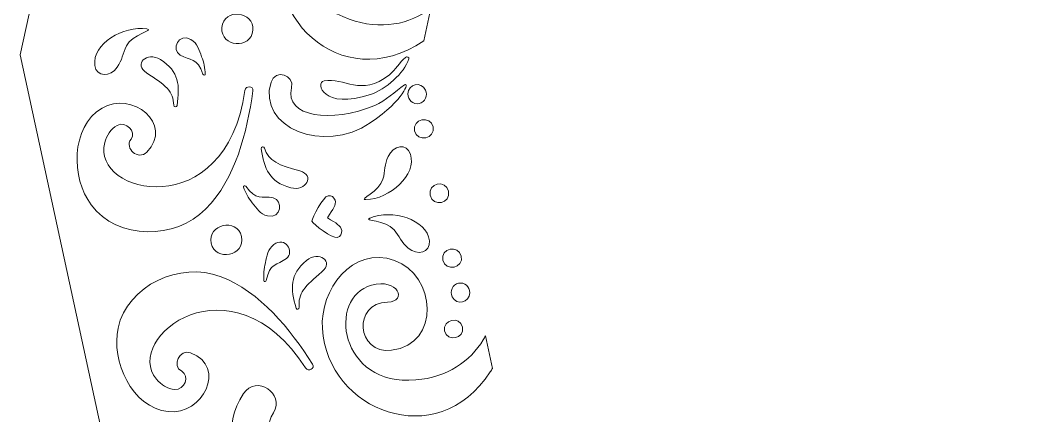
# Model space of a CAD drawing. Extents: x 20 to 980, y -845 to -373.
# Drawn here: x 20.3 to 229.3, y -683.6 to -601.8 of the extents above; entities that cross this region are included whole.
import ezdxf

# ---------------------------------------------------------------- set-up
doc = ezdxf.new("R2010")
doc.units = 0
doc.header["$MEASUREMENT"] = 0
doc.layers.add('Layer 1', color=7, linetype='Continuous', lineweight=0)

# ---------------------------------------------------------------- blocks, each defined once
blk = doc.blocks.new('Block_0')
at = {"layer": 'Layer 1'}
for points, knots in [([(234.11, -831.32), (234.11, -831.32), (234.11, -821.44), (234.11, -821.44), (234.11, -821.44), (233.5, -821.44), (233.5, -821.44), (233.5, -821.44), (233.5, -811.56), (233.5, -811.56), (233.5, -811.56), (234.11, -811.56), (234.11, -811.56), (234.11, -811.56), (234.11, -801.69), (234.11, -801.69), (234.11, -801.69), (233.5, -801.69), (233.5, -801.69), (233.5, -801.69), (233.5, -791.81), (233.5, -791.81), (233.5, -791.81), (234.11, -791.81), (234.11, -791.81), (234.11, -791.81), (234.11, -781.93), (234.11, -781.93), (234.11, -781.93), (233.5, -781.93), (233.5, -781.93), (233.5, -781.93), (233.5, -772.05), (233.5, -772.05), (233.5, -772.05), (234.11, -772.05), (234.11, -772.05), (234.11, -772.05), (234.11, -762.17), (234.11, -762.17), (234.11, -762.17), (233.5, -762.17), (233.5, -762.17), (233.5, -762.17), (233.5, -752.29), (233.5, -752.29), (233.5, -752.29), (234.11, -752.29), (234.11, -752.29), (234.11, -752.29), (234.11, -742.41), (234.11, -742.41), (234.11, -742.41), (233.5, -742.41), (233.5, -742.41), (233.5, -742.41), (233.5, -732.53), (233.5, -732.53), (233.5, -732.53), (234.11, -732.53), (234.11, -732.53), (234.11, -732.53), (234.11, -722.65), (234.11, -722.65), (234.11, -722.65), (233.5, -722.65), (233.5, -722.65), (233.5, -722.65), (233.5, -712.77), (233.5, -712.77), (233.5, -712.77), (234.11, -712.77), (234.11, -712.77), (234.11, -712.77), (234.11, -702.89), (234.11, -702.89), (234.11, -702.89), (233.5, -702.89), (233.5, -702.89), (233.5, -702.89), (233.5, -693.01), (233.5, -693.01), (233.5, -693.01), (234.11, -693.01), (234.11, -693.01), (234.11, -693.01), (234.11, -683.13), (234.11, -683.13), (234.11, -683.13), (233.5, -683.13), (233.5, -683.13), (233.5, -683.13), (233.5, -673.25), (233.5, -673.25), (233.5, -673.25), (234.11, -673.25), (234.11, -673.25), (234.11, -673.25), (234.11, -663.37), (234.11, -663.37), (234.11, -663.37), (233.5, -663.37), (233.5, -663.37), (233.5, -663.37), (233.5, -653.5), (233.5, -653.5), (233.5, -653.5), (234.11, -653.5), (234.11, -653.5), (234.11, -653.5), (234.11, -643.62), (234.11, -643.62), (234.11, -643.62), (233.5, -643.62), (233.5, -643.62), (233.5, -643.62), (233.5, -633.74), (233.5, -633.74), (233.5, -633.74), (234.11, -633.74), (234.11, -633.74), (234.11, -633.74), (234.11, -623.86), (234.11, -623.86), (234.11, -623.86), (233.5, -623.86), (233.5, -623.86), (233.5, -623.86), (233.5, -613.98), (233.5, -613.98), (233.5, -613.98), (234.11, -613.98), (234.11, -613.98), (234.11, -613.98), (234.11, -604.1), (234.11, -604.1), (234.11, -604.1), (233.5, -604.1), (233.5, -604.1), (233.5, -604.1), (233.5, -594.22), (233.5, -594.22), (233.5, -594.22), (234.11, -594.22), (234.11, -594.22), (234.11, -594.22), (234.11, -584.34), (234.11, -584.34), (234.11, -584.34), (233.5, -584.34), (233.5, -584.34), (233.5, -584.34), (233.5, -574.46), (233.5, -574.46), (233.5, -574.46), (234.11, -574.46), (234.11, -574.46), (234.11, -574.46), (234.11, -564.58), (234.11, -564.58), (234.11, -564.58), (233.5, -564.58), (233.5, -564.58), (233.5, -564.58), (233.5, -554.7), (233.5, -554.7), (233.5, -554.7), (234.11, -554.7), (234.11, -554.7), (234.11, -554.7), (234.11, -544.82), (234.11, -544.82), (234.11, -544.82), (233.5, -544.82), (233.5, -544.82), (233.5, -544.82), (233.5, -534.94), (233.5, -534.94), (233.5, -534.94), (234.11, -534.94), (234.11, -534.94), (234.11, -534.94), (234.11, -525.06), (234.11, -525.06), (234.11, -525.06), (233.5, -525.06), (233.5, -525.06), (233.5, -525.06), (233.5, -515.18), (233.5, -515.18), (233.5, -515.18), (234.11, -515.18), (234.11, -515.18), (234.11, -515.18), (234.11, -505.3), (234.11, -505.3), (234.11, -505.3), (233.5, -505.3), (233.5, -505.3), (233.5, -505.3), (233.5, -495.42), (233.5, -495.42), (233.5, -495.42), (234.11, -495.42), (234.11, -495.42), (234.11, -495.42), (234.11, -485.55), (234.11, -485.55), (234.11, -485.55), (233.5, -485.55), (233.5, -485.55), (233.5, -485.55), (233.5, -475.67), (233.5, -475.67), (233.5, -475.67), (234.11, -475.67), (234.11, -475.67), (234.11, -475.67), (234.11, -465.79), (234.11, -465.79), (234.11, -465.79), (233.5, -465.79), (233.5, -465.79), (233.5, -465.79), (233.5, -455.91), (233.5, -455.91), (233.5, -455.91), (234.11, -455.91), (234.11, -455.91), (234.11, -455.91), (234.11, -446.03), (234.11, -446.03), (234.11, -446.03), (233.5, -446.03), (233.5, -446.03), (233.5, -446.03), (233.5, -436.15), (233.5, -436.15), (233.5, -436.15), (234.11, -436.15), (234.11, -436.15), (234.11, -436.15), (234.11, -426.27), (234.11, -426.27), (234.11, -426.27), (233.5, -426.27), (233.5, -426.27), (233.5, -426.27), (233.5, -416.39), (233.5, -416.39), (233.5, -416.39), (234.11, -416.39), (234.11, -416.39), (234.11, -416.39), (234.11, -406.51), (234.11, -406.51), (234.11, -406.51), (233.5, -406.51), (233.5, -406.51), (233.5, -406.51), (233.5, -396.63), (233.5, -396.63), (233.5, -396.63), (234.11, -396.63), (234.11, -396.63), (234.11, -396.63), (234.11, -386.75), (234.11, -386.75), (234.11, -386.75), (233.5, -386.75), (233.5, -386.75), (233.5, -386.75), (233.5, -381.85), (233.5, -381.85), (233.5, -381.85), (234.11, -381.85), (234.11, -381.85), (234.11, -381.85), (234.11, -381.85), (234.11, -381.85), (234.11, -381.85), (70.17, -381.85), (70.17, -381.85), (70.17, -381.85), (20.3, -608.95), (20.3, -608.95), (20.3, -608.95), (69.51, -836.22), (69.51, -836.22), (69.51, -836.22), (233.5, -836.22), (233.5, -836.22), (233.5, -836.22), (233.5, -831.32), (233.5, -831.32), (233.5, -831.32), (234.11, -831.32), (234.11, -831.32)], [0, 0, 0, 0, 1, 1, 1, 2, 2, 2, 3, 3, 3, 4, 4, 4, 5, 5, 5, 6, 6, 6, 7, 7, 7, 8, 8, 8, 9, 9, 9, 10, 10, 10, 11, 11, 11, 12, 12, 12, 13, 13, 13, 14, 14, 14, 15, 15, 15, 16, 16, 16, 17, 17, 17, 18, 18, 18, 19, 19, 19, 20, 20, 20, 21, 21, 21, 22, 22, 22, 23, 23, 23, 24, 24, 24, 25, 25, 25, 26, 26, 26, 27, 27, 27, 28, 28, 28, 29, 29, 29, 30, 30, 30, 31, 31, 31, 32, 32, 32, 33, 33, 33, 34, 34, 34, 35, 35, 35, 36, 36, 36, 37, 37, 37, 38, 38, 38, 39, 39, 39, 40, 40, 40, 41, 41, 41, 42, 42, 42, 43, 43, 43, 44, 44, 44, 45, 45, 45, 46, 46, 46, 47, 47, 47, 48, 48, 48, 49, 49, 49, 50, 50, 50, 51, 51, 51, 52, 52, 52, 53, 53, 53, 54, 54, 54, 55, 55, 55, 56, 56, 56, 57, 57, 57, 58, 58, 58, 59, 59, 59, 60, 60, 60, 61, 61, 61, 62, 62, 62, 63, 63, 63, 64, 64, 64, 65, 65, 65, 66, 66, 66, 67, 67, 67, 68, 68, 68, 69, 69, 69, 70, 70, 70, 71, 71, 71, 72, 72, 72, 73, 73, 73, 74, 74, 74, 75, 75, 75, 76, 76, 76, 77, 77, 77, 78, 78, 78, 79, 79, 79, 80, 80, 80, 81, 81, 81, 82, 82, 82, 83, 83, 83, 84, 84, 84, 85, 85, 85, 86, 86, 86, 87, 87, 87, 88, 88, 88, 89, 89, 89, 90, 90, 90, 91, 91, 91, 92, 92, 92, 93, 93, 93, 94, 94, 94, 95, 95, 95, 96, 96, 96, 97, 97, 97, 98, 98, 98, 99, 99, 99, 99]), ([(75.25, -583.85), (69.06, -600.03), (86.48, -617.91), (103.85, -606.06), (103.85, -606.06), (105.32, -599.33), (105.32, -599.33), (100.98, -602.67), (94.91, -603.94), (88.42, -601.62), (73.41, -596.25), (78.79, -578.42), (88.24, -579.97), (93.87, -580.88), (93.65, -586.22), (89.81, -584.53), (83.17, -581.63), (79.38, -591.63), (86.39, -593.92), (96.31, -597.13), (101.14, -583.55), (94.7, -577.3), (87.99, -570.8), (78.1, -576.43), (75.25, -583.85)], [0, 0, 0, 0, 1, 1, 1, 2, 2, 2, 3, 3, 3, 4, 4, 4, 5, 5, 5, 6, 6, 6, 7, 7, 7, 8, 8, 8, 8]), ([(94.7, -577.3), (101.14, -583.55), (96.31, -597.13), (86.39, -593.92), (79.38, -591.63), (83.17, -581.63), (89.81, -584.53), (93.65, -586.22), (93.87, -580.88), (88.24, -579.97), (78.79, -578.42), (73.41, -596.25), (88.42, -601.62), (94.91, -603.94), (100.98, -602.67), (105.32, -599.33), (105.32, -599.33), (103.85, -606.06), (103.85, -606.06), (86.48, -617.91), (69.06, -600.03), (75.25, -583.85), (78.1, -576.43), (87.99, -570.8), (94.7, -577.3)], [0, 0, 0, 0, 1, 1, 1, 2, 2, 2, 3, 3, 3, 4, 4, 4, 5, 5, 5, 6, 6, 6, 7, 7, 7, 8, 8, 8, 8]), ([(62.06, -603.33), (62.06, -603.33), (62.06, -603.34), (62.06, -603.34), (61.71, -607.42), (68.12, -607.87), (68.47, -603.89), (68.47, -603.89), (68.46, -603.89), (68.46, -603.89), (68.8, -599.89), (62.41, -599.26), (62.06, -603.33)], [0, 0, 0, 0, 1, 1, 1, 2, 2, 2, 3, 3, 3, 4, 4, 4, 4]), ([(68.47, -603.89), (68.12, -607.87), (61.71, -607.42), (62.06, -603.34), (62.06, -603.34), (62.06, -603.33), (62.06, -603.33), (62.41, -599.26), (68.8, -599.89), (68.46, -603.89), (68.46, -603.89), (68.47, -603.89), (68.47, -603.89)], [0, 0, 0, 0, 1, 1, 1, 2, 2, 2, 3, 3, 3, 4, 4, 4, 4]), ([(40.39, -611.53), (41.42, -610.07), (41.51, -608.75), (42.28, -607.15), (43.47, -604.69), (48.11, -603.87), (46.54, -603.62), (41.67, -602.83), (35.15, -606.75), (35.75, -611.16), (36.09, -613.7), (38.93, -613.58), (40.39, -611.53)], [0, 0, 0, 0, 1, 1, 1, 2, 2, 2, 3, 3, 3, 4, 4, 4, 4]), ([(46.54, -603.62), (48.11, -603.87), (43.47, -604.69), (42.28, -607.15), (41.51, -608.75), (41.42, -610.07), (40.39, -611.53), (38.93, -613.58), (36.09, -613.7), (35.75, -611.16), (35.15, -606.75), (41.67, -602.83), (46.54, -603.62)], [0, 0, 0, 0, 1, 1, 1, 2, 2, 2, 3, 3, 3, 4, 4, 4, 4]), ([(53.39, -609.02), (55.49, -610.23), (57.01, -609.48), (58.13, -613), (58.21, -613.24), (58.63, -613.29), (58.62, -612.98), (58.58, -611.75), (58.32, -610.52), (57.86, -609.38), (57.29, -607.96), (57.06, -606.65), (55.64, -605.82), (53.05, -604.33), (51.54, -607.93), (53.39, -609.02)], [0, 0, 0, 0, 1, 1, 1, 2, 2, 2, 3, 3, 3, 4, 4, 4, 5, 5, 5, 5]), ([(55.64, -605.82), (57.06, -606.65), (57.29, -607.96), (57.86, -609.38), (58.32, -610.52), (58.58, -611.75), (58.62, -612.98), (58.63, -613.29), (58.21, -613.24), (58.13, -613), (57.01, -609.48), (55.49, -610.23), (53.39, -609.02), (51.54, -607.93), (53.05, -604.33), (55.64, -605.82)], [0, 0, 0, 0, 1, 1, 1, 2, 2, 2, 3, 3, 3, 4, 4, 4, 5, 5, 5, 5]), ([(46.47, -612.72), (50.3, -615.1), (52.08, -616.6), (52.07, -619.39), (52.07, -619.83), (52.7, -619.89), (52.76, -619.45), (53.37, -615.34), (53.23, -612.41), (49.32, -609.96), (46.51, -608.2), (43.66, -610.95), (46.47, -612.72)], [0, 0, 0, 0, 1, 1, 1, 2, 2, 2, 3, 3, 3, 4, 4, 4, 4]), ([(49.32, -609.96), (53.23, -612.41), (53.37, -615.34), (52.76, -619.45), (52.7, -619.89), (52.07, -619.83), (52.07, -619.39), (52.08, -616.6), (50.3, -615.1), (46.47, -612.72), (43.66, -610.95), (46.51, -608.2), (49.32, -609.96)], [0, 0, 0, 0, 1, 1, 1, 2, 2, 2, 3, 3, 3, 4, 4, 4, 4]), ([(100.04, -609.51), (98.8, -610.58), (98.04, -612.06), (96.73, -613.11), (90.8, -617.82), (87.38, -613.53), (83.21, -614.37), (81.31, -614.74), (83.02, -620.45), (92.84, -617.17), (95.92, -616.14), (99.8, -612.77), (100.78, -609.82), (100.91, -609.43), (100.3, -609.28), (100.04, -609.51)], [0, 0, 0, 0, 1, 1, 1, 2, 2, 2, 3, 3, 3, 4, 4, 4, 5, 5, 5, 5]), ([(100.78, -609.82), (99.8, -612.77), (95.92, -616.14), (92.84, -617.17), (83.02, -620.45), (81.31, -614.74), (83.21, -614.37), (87.38, -613.53), (90.8, -617.82), (96.73, -613.11), (98.04, -612.06), (98.8, -610.58), (100.04, -609.51), (100.3, -609.28), (100.91, -609.43), (100.78, -609.82)], [0, 0, 0, 0, 1, 1, 1, 2, 2, 2, 3, 3, 3, 4, 4, 4, 5, 5, 5, 5]), ([(72.22, -614.63), (69.36, -624.01), (83.13, -629.59), (92.78, -623.04), (100.01, -618.14), (100.81, -614.51), (99.89, -615.17), (97.82, -616.64), (96.09, -618.44), (93.7, -619.45), (84.68, -623.23), (75, -621.83), (76.48, -615.8), (77.16, -613.04), (73.05, -611.9), (72.22, -614.63)], [0, 0, 0, 0, 1, 1, 1, 2, 2, 2, 3, 3, 3, 4, 4, 4, 5, 5, 5, 5]), ([(76.48, -615.8), (75, -621.83), (84.68, -623.23), (93.7, -619.45), (96.09, -618.44), (97.82, -616.64), (99.89, -615.17), (100.81, -614.51), (100.01, -618.14), (92.78, -623.04), (83.13, -629.59), (69.36, -624.01), (72.22, -614.63), (73.05, -611.9), (77.16, -613.04), (76.48, -615.8)], [0, 0, 0, 0, 1, 1, 1, 2, 2, 2, 3, 3, 3, 4, 4, 4, 5, 5, 5, 5]), ([(102.9, -619.05), (104.14, -618.78), (104.75, -617.38), (104.2, -616.26), (103.28, -614.42), (100.63, -614.92), (100.56, -617.06), (100.53, -618.31), (101.67, -619.32), (102.9, -619.05)], [0, 0, 0, 0, 1, 1, 1, 2, 2, 2, 3, 3, 3, 3]), ([(104.2, -616.26), (104.75, -617.38), (104.14, -618.78), (102.9, -619.05), (101.67, -619.32), (100.53, -618.31), (100.56, -617.06), (100.63, -614.92), (103.28, -614.42), (104.2, -616.26)], [0, 0, 0, 0, 1, 1, 1, 2, 2, 2, 3, 3, 3, 3]), ([(58.66, -640.93), (64.98, -634.47), (67.22, -625.09), (68.47, -616.43), (68.61, -615.38), (66.98, -615.31), (66.83, -616.34), (62.84, -644.29), (34.91, -637.89), (37.81, -627.12), (38.17, -625.77), (39.09, -624.23), (40.35, -623.57), (42.22, -622.59), (44.39, -624.88), (43.24, -626.41), (41.77, -628.36), (44.81, -630.86), (46.48, -629.13), (52.28, -623.19), (43.29, -616.37), (37.24, -619.99), (30.66, -623.94), (30.85, -634.47), (35, -640.04), (40.43, -647.34), (52.53, -647.21), (58.66, -640.93)], [0, 0, 0, 0, 1, 1, 1, 2, 2, 2, 3, 3, 3, 4, 4, 4, 5, 5, 5, 6, 6, 6, 7, 7, 7, 8, 8, 8, 9, 9, 9, 9]), ([(35, -640.04), (30.85, -634.47), (30.66, -623.94), (37.24, -619.99), (43.29, -616.37), (52.28, -623.19), (46.48, -629.13), (44.81, -630.86), (41.77, -628.36), (43.24, -626.41), (44.39, -624.88), (42.22, -622.59), (40.35, -623.57), (39.09, -624.23), (38.17, -625.77), (37.81, -627.12), (34.91, -637.89), (62.84, -644.29), (66.83, -616.34), (66.98, -615.31), (68.61, -615.38), (68.47, -616.43), (67.22, -625.09), (64.98, -634.47), (58.66, -640.93), (52.53, -647.21), (40.43, -647.34), (35, -640.04)], [0, 0, 0, 0, 1, 1, 1, 2, 2, 2, 3, 3, 3, 4, 4, 4, 5, 5, 5, 6, 6, 6, 7, 7, 7, 8, 8, 8, 9, 9, 9, 9]), ([(105.77, -623.89), (105.23, -621.43), (101.42, -622.26), (101.96, -624.72), (102.49, -627.17), (106.3, -626.33), (105.77, -623.89)], [0, 0, 0, 0, 1, 1, 1, 2, 2, 2, 2]), ([(101.96, -624.72), (101.42, -622.26), (105.23, -621.43), (105.77, -623.89), (106.3, -626.33), (102.49, -627.17), (101.96, -624.72)], [0, 0, 0, 0, 1, 1, 1, 2, 2, 2, 2]), ([(78.2, -633), (73.84, -631.84), (71.69, -630.95), (70.88, -628.28), (70.75, -627.86), (70.13, -627.99), (70.21, -628.43), (70.84, -632.53), (71.83, -635.29), (76.3, -636.47), (79.5, -637.31), (81.41, -633.84), (78.2, -633)], [0, 0, 0, 0, 1, 1, 1, 2, 2, 2, 3, 3, 3, 4, 4, 4, 4]), ([(70.21, -628.43), (70.13, -627.99), (70.75, -627.86), (70.88, -628.28), (71.69, -630.95), (73.84, -631.84), (78.2, -633), (81.41, -633.84), (79.5, -637.31), (76.3, -636.47), (71.83, -635.29), (70.84, -632.53), (70.21, -628.43)], [0, 0, 0, 0, 1, 1, 1, 2, 2, 2, 3, 3, 3, 4, 4, 4, 4]), ([(96.46, -630.01), (95.7, -631.66), (95.86, -632.97), (95.4, -634.67), (94.68, -637.31), (90.27, -638.97), (91.86, -638.94), (96.79, -638.82), (102.48, -633.76), (101.09, -629.54), (100.28, -627.11), (97.52, -627.74), (96.46, -630.01)], [0, 0, 0, 0, 1, 1, 1, 2, 2, 2, 3, 3, 3, 4, 4, 4, 4]), ([(101.09, -629.54), (102.48, -633.76), (96.79, -638.82), (91.86, -638.94), (90.27, -638.97), (94.68, -637.31), (95.4, -634.67), (95.86, -632.97), (95.7, -631.66), (96.46, -630.01), (97.52, -627.74), (100.28, -627.11), (101.09, -629.54)], [0, 0, 0, 0, 1, 1, 1, 2, 2, 2, 3, 3, 3, 4, 4, 4, 4]), ([(105.18, -638.03), (105.73, -640.58), (109.52, -639.71), (108.97, -637.19), (108.97, -637.19), (108.96, -637.19), (108.96, -637.19), (108.41, -634.69), (104.61, -635.48), (105.17, -638.03), (105.17, -638.03), (105.18, -638.03), (105.18, -638.03)], [0, 0, 0, 0, 1, 1, 1, 2, 2, 2, 3, 3, 3, 4, 4, 4, 4]), ([(108.96, -637.19), (108.96, -637.19), (108.97, -637.19), (108.97, -637.19), (109.52, -639.71), (105.73, -640.58), (105.18, -638.03), (105.18, -638.03), (105.17, -638.03), (105.17, -638.03), (104.61, -635.48), (108.41, -634.69), (108.96, -637.19)], [0, 0, 0, 0, 1, 1, 1, 2, 2, 2, 3, 3, 3, 4, 4, 4, 4]), ([(72.7, -638.59), (70.34, -638.05), (69.1, -639.22), (66.98, -636.18), (66.84, -635.97), (66.42, -636.06), (66.52, -636.34), (66.92, -637.51), (67.54, -638.61), (68.32, -639.57), (69.28, -640.75), (69.89, -641.93), (71.5, -642.29), (74.4, -642.95), (74.79, -639.06), (72.7, -638.59)], [0, 0, 0, 0, 1, 1, 1, 2, 2, 2, 3, 3, 3, 4, 4, 4, 5, 5, 5, 5]), ([(68.32, -639.57), (67.54, -638.61), (66.92, -637.51), (66.52, -636.34), (66.42, -636.06), (66.84, -635.97), (66.98, -636.18), (69.1, -639.22), (70.34, -638.05), (72.7, -638.59), (74.79, -639.06), (74.4, -642.95), (71.5, -642.29), (69.89, -641.93), (69.28, -640.75), (68.32, -639.57)], [0, 0, 0, 0, 1, 1, 1, 2, 2, 2, 3, 3, 3, 4, 4, 4, 5, 5, 5, 5]), ([(85.94, -646.77), (86.62, -646.62), (86.93, -645.99), (86.86, -645.34), (86.74, -644.27), (85.71, -643.85), (83.94, -642.68), (83.94, -642.68), (83.94, -642.67), (83.94, -642.67), (83.94, -642.67), (83.93, -642.67), (83.93, -642.67), (83.93, -642.67), (83.93, -642.67), (83.92, -642.67), (85.05, -640.88), (85.81, -640.06), (85.47, -639.04), (85.27, -638.43), (84.73, -637.97), (84.05, -638.12), (82.93, -638.37), (80.75, -642.63), (80.67, -643.38), (80.67, -643.38), (80.68, -643.38), (80.68, -643.38), (80.68, -643.38), (80.68, -643.39), (80.68, -643.39), (81.07, -644.04), (84.83, -647.01), (85.94, -646.77)], [0, 0, 0, 0, 1, 1, 1, 2, 2, 2, 3, 3, 3, 4, 4, 4, 5, 5, 5, 6, 6, 6, 7, 7, 7, 8, 8, 8, 9, 9, 9, 10, 10, 10, 11, 11, 11, 11]), ([(80.67, -643.38), (80.75, -642.63), (82.93, -638.37), (84.05, -638.12), (84.73, -637.97), (85.27, -638.43), (85.47, -639.04), (85.81, -640.06), (85.05, -640.88), (83.92, -642.67), (83.93, -642.67), (83.93, -642.67), (83.93, -642.67), (83.93, -642.67), (83.94, -642.67), (83.94, -642.67), (83.94, -642.67), (83.94, -642.68), (83.94, -642.68), (85.71, -643.85), (86.74, -644.27), (86.86, -645.34), (86.93, -645.99), (86.62, -646.62), (85.94, -646.77), (84.83, -647.01), (81.07, -644.04), (80.68, -643.39), (80.68, -643.39), (80.68, -643.38), (80.68, -643.38), (80.68, -643.38), (80.67, -643.38), (80.67, -643.38)], [0, 0, 0, 0, 1, 1, 1, 2, 2, 2, 3, 3, 3, 4, 4, 4, 5, 5, 5, 6, 6, 6, 7, 7, 7, 8, 8, 8, 9, 9, 9, 10, 10, 10, 11, 11, 11, 11]), ([(97.7, -645.16), (98.82, -646.51), (99.23, -647.78), (100.6, -648.95), (102.51, -650.57), (105.28, -650), (105.01, -647.45), (104.52, -643.03), (97.24, -640.81), (92.71, -642.76), (91.25, -643.39), (95.95, -643.06), (97.7, -645.16)], [0, 0, 0, 0, 1, 1, 1, 2, 2, 2, 3, 3, 3, 4, 4, 4, 4]), ([(92.71, -642.76), (97.24, -640.81), (104.52, -643.03), (105.01, -647.45), (105.28, -650), (102.51, -650.57), (100.6, -648.95), (99.23, -647.78), (98.82, -646.51), (97.7, -645.16), (95.95, -643.06), (91.25, -643.39), (92.71, -642.76)], [0, 0, 0, 0, 1, 1, 1, 2, 2, 2, 3, 3, 3, 4, 4, 4, 4]), ([(59.82, -647.96), (59.82, -647.96), (59.83, -647.95), (59.83, -647.95), (60.67, -651.87), (66.98, -650.58), (66.11, -646.58), (66.11, -646.58), (66.1, -646.59), (66.1, -646.59), (65.22, -642.58), (58.96, -644.04), (59.82, -647.96)], [0, 0, 0, 0, 1, 1, 1, 2, 2, 2, 3, 3, 3, 4, 4, 4, 4]), ([(59.83, -647.95), (59.83, -647.95), (59.82, -647.96), (59.82, -647.96), (58.96, -644.04), (65.22, -642.58), (66.1, -646.59), (66.1, -646.59), (66.11, -646.58), (66.11, -646.58), (66.98, -650.58), (60.67, -651.87), (59.83, -647.95)], [0, 0, 0, 0, 1, 1, 1, 2, 2, 2, 3, 3, 3, 4, 4, 4, 4]), ([(71.24, -655.66), (71.9, -652.02), (73.51, -652.56), (75.43, -651.09), (77.13, -649.79), (75.17, -646.41), (72.8, -648.22), (71.49, -649.22), (71.43, -650.56), (71.05, -652.03), (70.74, -653.22), (70.63, -654.48), (70.75, -655.7), (70.78, -656), (71.2, -655.91), (71.24, -655.66)], [0, 0, 0, 0, 1, 1, 1, 2, 2, 2, 3, 3, 3, 4, 4, 4, 5, 5, 5, 5]), ([(71.05, -652.03), (71.43, -650.56), (71.49, -649.22), (72.8, -648.22), (75.17, -646.41), (77.13, -649.79), (75.43, -651.09), (73.51, -652.56), (71.9, -652.02), (71.24, -655.66), (71.2, -655.91), (70.78, -656), (70.75, -655.7), (70.63, -654.48), (70.74, -653.22), (71.05, -652.03)], [0, 0, 0, 0, 1, 1, 1, 2, 2, 2, 3, 3, 3, 4, 4, 4, 5, 5, 5, 5]), ([(55.55, -670.62), (53.31, -669.77), (51.59, -673.29), (53.73, -674.45), (55.42, -675.37), (54.39, -678.36), (52.3, -678.24), (50.87, -678.18), (49.4, -677.16), (48.51, -676.08), (41.38, -667.49), (64.1, -650.02), (79.38, -673.75), (79.94, -674.62), (81.4, -673.87), (80.82, -672.99), (76.09, -665.63), (70.13, -658.05), (61.7, -654.82), (53.52, -651.67), (42.46, -656.62), (40.56, -665.51), (39.11, -672.3), (43.34, -681.95), (50.96, -682.79), (57.98, -683.57), (63.3, -673.6), (55.55, -670.62)], [0, 0, 0, 0, 1, 1, 1, 2, 2, 2, 3, 3, 3, 4, 4, 4, 5, 5, 5, 6, 6, 6, 7, 7, 7, 8, 8, 8, 9, 9, 9, 9]), ([(40.56, -665.51), (42.46, -656.62), (53.52, -651.67), (61.7, -654.82), (70.13, -658.05), (76.09, -665.63), (80.82, -672.99), (81.4, -673.87), (79.94, -674.62), (79.38, -673.75), (64.1, -650.02), (41.38, -667.49), (48.51, -676.08), (49.4, -677.16), (50.87, -678.18), (52.3, -678.24), (54.39, -678.36), (55.42, -675.37), (53.73, -674.45), (51.59, -673.29), (53.31, -669.77), (55.55, -670.62), (63.3, -673.6), (57.98, -683.57), (50.96, -682.79), (43.34, -681.95), (39.11, -672.3), (40.56, -665.51)], [0, 0, 0, 0, 1, 1, 1, 2, 2, 2, 3, 3, 3, 4, 4, 4, 5, 5, 5, 6, 6, 6, 7, 7, 7, 8, 8, 8, 9, 9, 9, 9]), ([(82.77, -653.87), (85.33, -651.76), (82.15, -649.4), (79.59, -651.5), (76.02, -654.44), (76.27, -657.37), (77.4, -661.36), (77.52, -661.79), (78.13, -661.65), (78.07, -661.21), (77.7, -658.44), (79.28, -656.74), (82.77, -653.87)], [0, 0, 0, 0, 1, 1, 1, 2, 2, 2, 3, 3, 3, 4, 4, 4, 4]), ([(78.07, -661.21), (78.13, -661.65), (77.52, -661.79), (77.4, -661.36), (76.27, -657.37), (76.02, -654.44), (79.59, -651.5), (82.15, -649.4), (85.33, -651.76), (82.77, -653.87), (79.28, -656.74), (77.7, -658.44), (78.07, -661.21)], [0, 0, 0, 0, 1, 1, 1, 2, 2, 2, 3, 3, 3, 4, 4, 4, 4]), ([(82.85, -665.59), (83.95, -682.63), (106.57, -691.55), (117.6, -674.59), (117.76, -674.34), (117.93, -674.1), (118.09, -673.84), (118.09, -673.84), (116.62, -667.11), (116.62, -667.11), (116.47, -667.39), (116.32, -667.66), (116.16, -667.93), (113.49, -672.36), (108.69, -675.67), (102.22, -676.24), (86.34, -677.63), (83.8, -659.18), (93.03, -656.63), (98.54, -655.11), (100.56, -660.05), (96.37, -660.13), (89.12, -660.26), (89.84, -670.93), (97.17, -670.08), (107.52, -668.87), (106.25, -654.5), (97.8, -651.51), (88.99, -648.41), (82.34, -657.66), (82.85, -665.59)], [0, 0, 0, 0, 1, 1, 1, 2, 2, 2, 3, 3, 3, 4, 4, 4, 5, 5, 5, 6, 6, 6, 7, 7, 7, 8, 8, 8, 9, 9, 9, 10, 10, 10, 10]), ([(97.8, -651.51), (106.25, -654.5), (107.52, -668.87), (97.17, -670.08), (89.84, -670.93), (89.12, -660.26), (96.37, -660.13), (100.56, -660.05), (98.54, -655.11), (93.03, -656.63), (83.8, -659.18), (86.34, -677.63), (102.22, -676.24), (108.69, -675.67), (113.49, -672.36), (116.16, -667.93), (116.32, -667.66), (116.47, -667.39), (116.62, -667.11), (116.62, -667.11), (118.09, -673.84), (118.09, -673.84), (117.93, -674.1), (117.76, -674.34), (117.6, -674.59), (106.57, -691.55), (83.95, -682.63), (82.85, -665.59), (82.34, -657.66), (88.99, -648.41), (97.8, -651.51)], [0, 0, 0, 0, 1, 1, 1, 2, 2, 2, 3, 3, 3, 4, 4, 4, 5, 5, 5, 6, 6, 6, 7, 7, 7, 8, 8, 8, 9, 9, 9, 10, 10, 10, 10]), ([(111.61, -650.64), (111.08, -648.19), (107.27, -649.01), (107.81, -651.46), (108.34, -653.92), (112.15, -653.09), (111.61, -650.64)], [0, 0, 0, 0, 1, 1, 1, 2, 2, 2, 2]), ([(111.61, -650.64), (112.15, -653.09), (108.34, -653.92), (107.81, -651.46), (107.27, -649.01), (111.08, -648.19), (111.61, -650.64)], [0, 0, 0, 0, 1, 1, 1, 2, 2, 2, 2]), ([(113.37, -658.22), (113.4, -656.97), (112.27, -655.95), (111.03, -656.23), (109.8, -656.5), (109.18, -657.89), (109.74, -659.01), (110.68, -660.93), (113.31, -660.27), (113.37, -658.22)], [0, 0, 0, 0, 1, 1, 1, 2, 2, 2, 3, 3, 3, 3]), ([(109.74, -659.01), (109.18, -657.89), (109.8, -656.5), (111.03, -656.23), (112.27, -655.95), (113.4, -656.97), (113.37, -658.22), (113.31, -660.27), (110.68, -660.93), (109.74, -659.01)], [0, 0, 0, 0, 1, 1, 1, 2, 2, 2, 3, 3, 3, 3]), ([(111.84, -665.3), (111.33, -662.93), (107.65, -663.73), (108.17, -666.1), (108.68, -668.47), (112.37, -667.67), (111.84, -665.3)], [0, 0, 0, 0, 1, 1, 1, 2, 2, 2, 2]), ([(111.84, -665.3), (112.37, -667.67), (108.68, -668.47), (108.17, -666.1), (107.65, -663.73), (111.33, -662.93), (111.84, -665.3)], [0, 0, 0, 0, 1, 1, 1, 2, 2, 2, 2]), ([(66.51, -679.06), (57.35, -692.61), (76.54, -708.27), (95.13, -702.59), (109.07, -698.34), (112.12, -692.96), (110.35, -693.55), (106.31, -694.86), (102.68, -696.88), (98.37, -697.31), (82.15, -698.91), (67.4, -691.91), (72.72, -683.05), (75.16, -678.97), (69.19, -675.11), (66.51, -679.06)], [0, 0, 0, 0, 1, 1, 1, 2, 2, 2, 3, 3, 3, 4, 4, 4, 5, 5, 5, 5]), ([(98.37, -697.31), (102.68, -696.88), (106.31, -694.86), (110.35, -693.55), (112.12, -692.96), (109.07, -698.34), (95.13, -702.59), (76.54, -708.27), (57.35, -692.61), (66.51, -679.06), (69.19, -675.11), (75.16, -678.97), (72.72, -683.05), (67.4, -691.91), (82.15, -698.91), (98.37, -697.31)], [0, 0, 0, 0, 1, 1, 1, 2, 2, 2, 3, 3, 3, 4, 4, 4, 5, 5, 5, 5])]:
    blk.add_open_spline(points, degree=3, knots=knots, dxfattribs=at)

msp = doc.modelspace()

# ---------------------------------------------------------------- block references
at = {"layer": 'Layer 1'}
msp.add_blockref('Block_0', (0, 0), dxfattribs=at)

doc.saveas('drawing.dxf')
